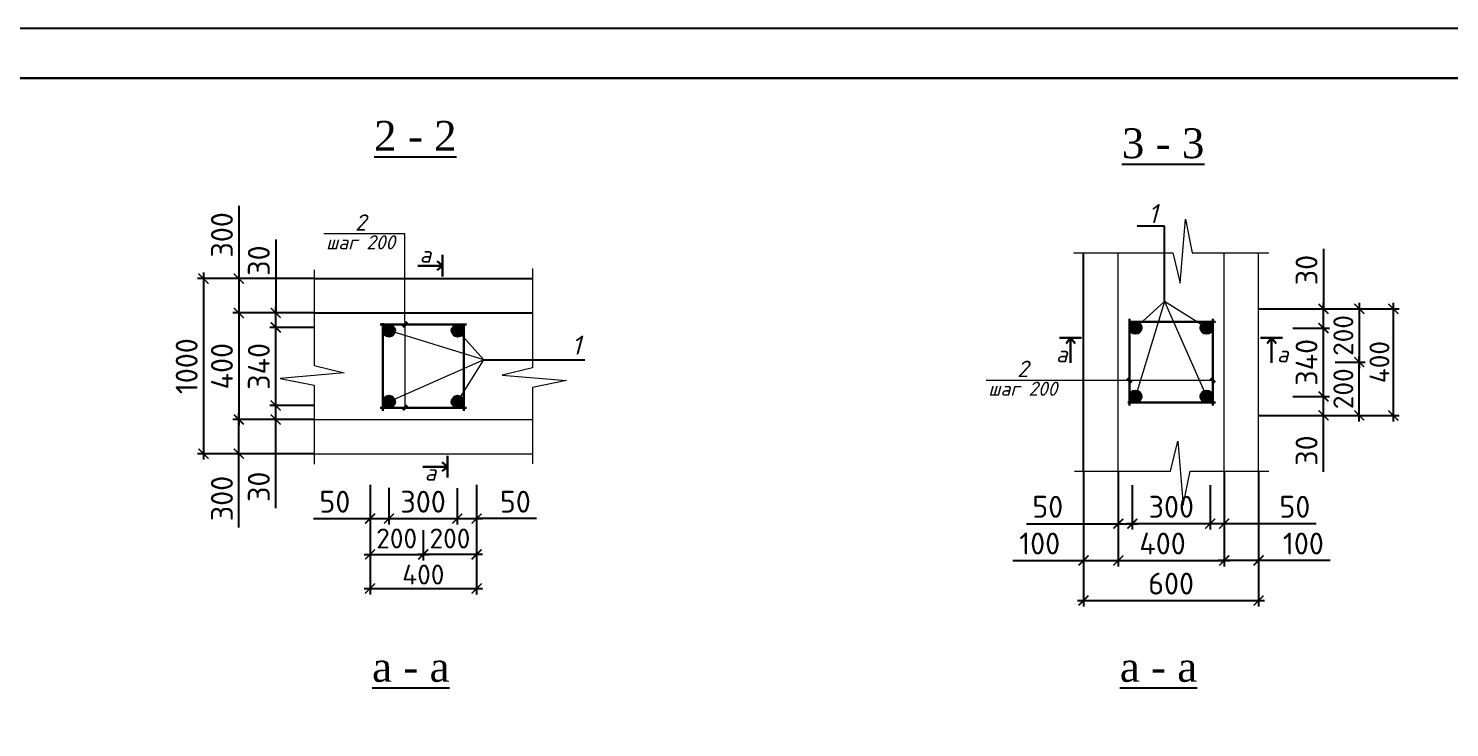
# Model space of a CAD drawing. Header units: millimetres. Extents: x 572274 to 2241483, y -888675 to -304135.
# Drawn here: x 1105828 to 1120126, y -622340 to -615307 of the extents above; entities that cross this region are included whole.
import ezdxf

# ---------------------------------------------------------------- set-up
doc = ezdxf.new("R2010")
doc.units = ezdxf.units.MM
doc.layers.add('Layer7', color=7, linetype='Continuous')
doc.layers.add('экспликация', color=162, linetype='Continuous')
doc.layers.add('Размер', color=150, linetype='Continuous', lineweight=5)
doc.layers.add('Тонкая', color=7, linetype='Continuous', lineweight=15)
doc.styles.get("Standard").update_dxf_attribs({"font": 'isocpeur.ttf'})
doc.styles.add('style1', font='isocpeui.ttf')
doc.styles.add('стиль1', font='isocpeui.ttf', dxfattribs={"height": 300})
doc.dimstyles.new('Copy(2) of ISO-25', dxfattribs={"dimtxt": 300, "dimasz": 180, "dimexe": 60, "dimexo": 0, "dimgap": 80, "dimtad": 1, "dimtxsty": 'Standard', "dimblk": 'ARCHTICK', "dimcen": 150, "dimdle": 60, "dimazin": 0, "dimtfac": 1, "dimtmove": 0, "dimatfit": 3, "dimfxl": 60, "dimarcsym": 0})

# ---------------------------------------------------------------- blocks, each defined once
blk = doc.blocks.new('_ArchTick')
at = {"color": 0, "linetype": 'ByBlock', "const_width": 0.15}
blk.add_lwpolyline([(-0.5, -0.5), (0.5, 0.5)], dxfattribs=at)
blk = doc.blocks.new('*D392')
at = {"layer": 'Defpoints', "color": 0, "lineweight": 25, "transparency": 16777216}
for p in [(1109265, -619900), (1109801, -620355), (1109801, -620598)]:
    blk.add_point(p, dxfattribs=at)
at = {"layer": 'Размер', "color": 0, "lineweight": -2, "transparency": 16777216}
for p, q in [((1109265, -619900), (1109265, -620658)), ((1109801, -620355), (1109801, -620658)), ((1109205, -620598), (1109861, -620598))]:
    blk.add_line(p, q, dxfattribs=at)
at = {"layer": 'Размер', "color": 0, "lineweight": -2, "transparency": 16777216, "xscale": 100, "yscale": 100, "zscale": 100, "rotation": 180}
blk.add_blockref('_ArchTick', (1109265, -620598), dxfattribs=at)
at = {"layer": 'Размер', "color": 0, "lineweight": -2, "transparency": 16777216, "xscale": 100, "yscale": 100, "zscale": 100}
blk.add_blockref('_ArchTick', (1109801, -620598), dxfattribs=at)
at = {"layer": 'Размер', "color": 0, "transparency": 16777216, "insert": (1109533, -620438), "char_height": 200, "attachment_point": 5}
blk.add_mtext('200', dxfattribs=at)
blk = doc.blocks.new('*D393')
at = {"layer": 'Defpoints', "color": 0, "lineweight": 25, "transparency": 16777216}
for p in [(1110337, -619900), (1109801, -620355), (1109801, -620598)]:
    blk.add_point(p, dxfattribs=at)
at = {"layer": 'Размер', "color": 0, "lineweight": -2, "transparency": 16777216}
for p, q in [((1110337, -619900), (1110337, -620658)), ((1109801, -620355), (1109801, -620658)), ((1110397, -620598), (1109741, -620598))]:
    blk.add_line(p, q, dxfattribs=at)
at = {"layer": 'Размер', "color": 0, "lineweight": -2, "transparency": 16777216, "xscale": 100, "yscale": 100, "zscale": 100, "rotation": 180}
blk.add_blockref('_ArchTick', (1109801, -620598), dxfattribs=at)
at = {"layer": 'Размер', "color": 0, "lineweight": -2, "transparency": 16777216, "xscale": 100, "yscale": 100, "zscale": 100}
blk.add_blockref('_ArchTick', (1110337, -620598), dxfattribs=at)
at = {"layer": 'Размер', "color": 0, "transparency": 16777216, "insert": (1110069, -620438), "char_height": 200, "attachment_point": 5}
blk.add_mtext('200', dxfattribs=at)
blk = doc.blocks.new('*D394')
at = {"layer": 'Defpoints', "color": 0, "lineweight": 25, "transparency": 16777216}
for p in [(1109265, -619900), (1110337, -619900), (1110337, -620941)]:
    blk.add_point(p, dxfattribs=at)
at = {"layer": 'Размер', "color": 0, "lineweight": -2, "transparency": 16777216}
for p, q in [((1109265, -619900), (1109265, -621001)), ((1110337, -619900), (1110337, -621001)), ((1109205, -620941), (1110397, -620941))]:
    blk.add_line(p, q, dxfattribs=at)
at = {"layer": 'Размер', "color": 0, "lineweight": -2, "transparency": 16777216, "xscale": 100, "yscale": 100, "zscale": 100, "rotation": 180}
blk.add_blockref('_ArchTick', (1109265, -620941), dxfattribs=at)
at = {"layer": 'Размер', "color": 0, "lineweight": -2, "transparency": 16777216, "xscale": 100, "yscale": 100, "zscale": 100}
blk.add_blockref('_ArchTick', (1110337, -620941), dxfattribs=at)
at = {"layer": 'Размер', "color": 0, "transparency": 16777216, "insert": (1109801, -620801), "char_height": 200, "attachment_point": 5}
blk.add_mtext('400', dxfattribs=at)
blk = doc.blocks.new('*D395')
at = {"layer": 'Defpoints', "color": 0, "lineweight": 25, "transparency": 16777216}
for p in [(1108159, -618169), (1107945, -619241), (1108159, -619241)]:
    blk.add_point(p, dxfattribs=at)
at = {"layer": 'Размер', "color": 0, "lineweight": -2, "transparency": 16777216}
for p, q in [((1108159, -618169), (1107885, -618169)), ((1107945, -618109), (1107945, -619301)), ((1108159, -619241), (1107885, -619241))]:
    blk.add_line(p, q, dxfattribs=at)
at = {"layer": 'Размер', "color": 0, "lineweight": -2, "transparency": 16777216, "xscale": 100, "yscale": 100, "zscale": 100}
for p, rotation in [((1107945, -618169), 90), ((1107945, -619241), 270)]:
    blk.add_blockref('_ArchTick', p, dxfattribs=dict(at, rotation=rotation))
at = {"layer": 'Размер', "color": 0, "transparency": 16777216, "insert": (1107775, -618705), "char_height": 220, "attachment_point": 5, "rotation": 90}
blk.add_mtext('400', dxfattribs=at)
blk = doc.blocks.new('*D396')
at = {"layer": 'Defpoints', "color": 0, "lineweight": 25, "transparency": 16777216}
for p in [(1108316, -619100), (1108703, -619100), (1108703, -619241)]:
    blk.add_point(p, dxfattribs=at)
at = {"layer": 'Размер', "color": 0, "lineweight": -2, "transparency": 16777216}
for p, q in [((1108316, -619301), (1108316, -619040)), ((1108703, -619100), (1108256, -619100)), ((1108703, -619241), (1108256, -619241)), ((1108316, -620132), (1108316, -619241))]:
    blk.add_line(p, q, dxfattribs=at)
at = {"layer": 'Размер', "color": 0, "lineweight": -2, "transparency": 16777216, "xscale": 100, "yscale": 100, "zscale": 100}
for p, rotation in [((1108316, -619100), 90), ((1108316, -619241), 270)]:
    blk.add_blockref('_ArchTick', p, dxfattribs=dict(at, rotation=rotation))
at = {"layer": 'Размер', "color": 0, "transparency": 16777216, "insert": (1108146, -619918), "char_height": 220, "attachment_point": 5, "rotation": 90}
blk.add_mtext('30', dxfattribs=at)
blk = doc.blocks.new('*D397')
at = {"layer": 'Defpoints', "color": 0, "lineweight": 25, "transparency": 16777216}
for p in [(1108316, -618315), (1108703, -618315), (1108703, -619100)]:
    blk.add_point(p, dxfattribs=at)
at = {"layer": 'Размер', "color": 0, "lineweight": -2, "transparency": 16777216}
for p, q in [((1108703, -618315), (1108256, -618315)), ((1108316, -619160), (1108316, -618255)), ((1108703, -619100), (1108256, -619100))]:
    blk.add_line(p, q, dxfattribs=at)
at = {"layer": 'Размер', "color": 0, "lineweight": -2, "transparency": 16777216, "xscale": 100, "yscale": 100, "zscale": 100}
for p, rotation in [((1108316, -618315), 90), ((1108316, -619100), 270)]:
    blk.add_blockref('_ArchTick', p, dxfattribs=dict(at, rotation=rotation))
at = {"layer": 'Размер', "color": 0, "transparency": 16777216, "insert": (1108146, -618707), "char_height": 220, "attachment_point": 5, "rotation": 90}
blk.add_mtext('340', dxfattribs=at)
blk = doc.blocks.new('*D398')
at = {"layer": 'Defpoints', "color": 0, "lineweight": 25, "transparency": 16777216}
for p in [(1108316, -618169), (1108703, -618169), (1108703, -618315)]:
    blk.add_point(p, dxfattribs=at)
at = {"layer": 'Размер', "color": 0, "lineweight": -2, "transparency": 16777216}
for p, q in [((1108316, -617429), (1108316, -618169)), ((1108703, -618169), (1108256, -618169)), ((1108316, -618375), (1108316, -618109)), ((1108703, -618315), (1108256, -618315))]:
    blk.add_line(p, q, dxfattribs=at)
at = {"layer": 'Размер', "color": 0, "lineweight": -2, "transparency": 16777216, "xscale": 100, "yscale": 100, "zscale": 100}
for p, rotation in [((1108316, -618169), 90), ((1108316, -618315), 270)]:
    blk.add_blockref('_ArchTick', p, dxfattribs=dict(at, rotation=rotation))
at = {"layer": 'Размер', "color": 0, "transparency": 16777216, "insert": (1108146, -617643), "char_height": 220, "attachment_point": 5, "rotation": 90}
blk.add_mtext('30', dxfattribs=at)
blk = doc.blocks.new('*D399')
at = {"layer": 'Defpoints', "color": 0, "lineweight": 25, "transparency": 16777216}
for p in [(1109265, -619931), (1109455, -619930), (1109455, -620238)]:
    blk.add_point(p, dxfattribs=at)
at = {"layer": 'Размер', "color": 0, "lineweight": -2, "transparency": 16777216}
for p, q in [((1109265, -619931), (1109265, -620298)), ((1109455, -619930), (1109455, -620298)), ((1108697, -620238), (1109265, -620238)), ((1109205, -620238), (1109515, -620238))]:
    blk.add_line(p, q, dxfattribs=at)
at = {"layer": 'Размер', "color": 0, "lineweight": -2, "transparency": 16777216, "xscale": 100, "yscale": 100, "zscale": 100, "rotation": 180}
blk.add_blockref('_ArchTick', (1109265, -620238), dxfattribs=at)
at = {"layer": 'Размер', "color": 0, "lineweight": -2, "transparency": 16777216, "xscale": 100, "yscale": 100, "zscale": 100}
blk.add_blockref('_ArchTick', (1109455, -620238), dxfattribs=at)
at = {"layer": 'Размер', "color": 0, "transparency": 16777216, "insert": (1108911, -620068), "char_height": 220, "attachment_point": 5}
blk.add_mtext('50', dxfattribs=at)
blk = doc.blocks.new('*D400')
at = {"layer": 'Defpoints', "color": 0, "lineweight": 25, "transparency": 16777216}
for p in [(1109455, -619930), (1110143, -619931), (1110143, -620238)]:
    blk.add_point(p, dxfattribs=at)
at = {"layer": 'Размер', "color": 0, "lineweight": -2, "transparency": 16777216}
for p, q in [((1109455, -619930), (1109455, -620298)), ((1110143, -619931), (1110143, -620298)), ((1109395, -620238), (1110203, -620238))]:
    blk.add_line(p, q, dxfattribs=at)
at = {"layer": 'Размер', "color": 0, "lineweight": -2, "transparency": 16777216, "xscale": 100, "yscale": 100, "zscale": 100, "rotation": 180}
blk.add_blockref('_ArchTick', (1109455, -620238), dxfattribs=at)
at = {"layer": 'Размер', "color": 0, "lineweight": -2, "transparency": 16777216, "xscale": 100, "yscale": 100, "zscale": 100}
blk.add_blockref('_ArchTick', (1110143, -620238), dxfattribs=at)
at = {"layer": 'Размер', "color": 0, "transparency": 16777216, "insert": (1109799, -620068), "char_height": 220, "attachment_point": 5}
blk.add_mtext('300', dxfattribs=at)
blk = doc.blocks.new('*D401')
at = {"layer": 'Defpoints', "color": 0, "lineweight": 25, "transparency": 16777216}
for p in [(1110143, -619931), (1110337, -619931), (1110337, -620238)]:
    blk.add_point(p, dxfattribs=at)
at = {"layer": 'Размер', "color": 0, "lineweight": -2, "transparency": 16777216}
for p, q in [((1110143, -619931), (1110143, -620298)), ((1110337, -619931), (1110337, -620298)), ((1110083, -620238), (1110397, -620238)), ((1110941, -620238), (1110337, -620238))]:
    blk.add_line(p, q, dxfattribs=at)
at = {"layer": 'Размер', "color": 0, "lineweight": -2, "transparency": 16777216, "xscale": 100, "yscale": 100, "zscale": 100, "rotation": 180}
blk.add_blockref('_ArchTick', (1110143, -620238), dxfattribs=at)
at = {"layer": 'Размер', "color": 0, "lineweight": -2, "transparency": 16777216, "xscale": 100, "yscale": 100, "zscale": 100}
blk.add_blockref('_ArchTick', (1110337, -620238), dxfattribs=at)
at = {"layer": 'Размер', "color": 0, "transparency": 16777216, "insert": (1110727, -620068), "char_height": 220, "attachment_point": 5}
blk.add_mtext('50', dxfattribs=at)
blk = doc.blocks.new('*D402')
at = {"layer": 'Defpoints', "color": 0, "lineweight": 25, "transparency": 16777216}
for p in [(1108703, -617824), (1107590, -619585), (1108703, -619585)]:
    blk.add_point(p, dxfattribs=at)
at = {"layer": 'Размер', "color": 0, "lineweight": -2, "transparency": 16777216}
for p, q in [((1107590, -617764), (1107590, -619645)), ((1108703, -617824), (1107530, -617824)), ((1108703, -619585), (1107530, -619585))]:
    blk.add_line(p, q, dxfattribs=at)
at = {"layer": 'Размер', "color": 0, "lineweight": -2, "transparency": 16777216, "xscale": 100, "yscale": 100, "zscale": 100}
for p, rotation in [((1107590, -617824), 90), ((1107590, -619585), 270)]:
    blk.add_blockref('_ArchTick', p, dxfattribs=dict(at, rotation=rotation))
at = {"layer": 'Размер', "color": 0, "transparency": 16777216, "insert": (1107420, -618705), "char_height": 220, "attachment_point": 5, "rotation": 90}
blk.add_mtext('1000', dxfattribs=at)
blk = doc.blocks.new('*D403')
at = {"layer": 'Defpoints', "color": 0, "lineweight": 25, "transparency": 16777216}
for p in [(1107945, -619241), (1108316, -619241), (1108703, -619585)]:
    blk.add_point(p, dxfattribs=at)
at = {"layer": 'Размер', "color": 0, "lineweight": -2, "transparency": 16777216}
for p, q in [((1107945, -619645), (1107945, -619181)), ((1108316, -619241), (1107885, -619241)), ((1108703, -619585), (1107885, -619585)), ((1107945, -620327), (1107945, -619585))]:
    blk.add_line(p, q, dxfattribs=at)
at = {"layer": 'Размер', "color": 0, "lineweight": -2, "transparency": 16777216, "xscale": 100, "yscale": 100, "zscale": 100}
for p, rotation in [((1107945, -619241), 90), ((1107945, -619585), 270)]:
    blk.add_blockref('_ArchTick', p, dxfattribs=dict(at, rotation=rotation))
at = {"layer": 'Размер', "color": 0, "transparency": 16777216, "insert": (1107775, -620036), "char_height": 220, "attachment_point": 5, "rotation": 90}
blk.add_mtext('300', dxfattribs=at)
blk = doc.blocks.new('*D422')
at = {"layer": 'Defpoints', "color": 0, "lineweight": 25, "transparency": 16777216}
for p in [(1108316, -617824), (1107945, -618169), (1108703, -618169)]:
    blk.add_point(p, dxfattribs=at)
at = {"layer": 'Размер', "color": 0, "lineweight": -2, "transparency": 16777216}
for p, q in [((1107945, -617093), (1107945, -617824)), ((1107945, -617764), (1107945, -618229)), ((1108316, -617824), (1107885, -617824)), ((1108703, -618169), (1107885, -618169))]:
    blk.add_line(p, q, dxfattribs=at)
at = {"layer": 'Размер', "color": 0, "lineweight": -2, "transparency": 16777216, "xscale": 100, "yscale": 100, "zscale": 100}
for p, rotation in [((1107945, -617824), 90), ((1107945, -618169), 270)]:
    blk.add_blockref('_ArchTick', p, dxfattribs=dict(at, rotation=rotation))
at = {"layer": 'Размер', "color": 0, "transparency": 16777216, "insert": (1107775, -617384), "char_height": 220, "attachment_point": 5, "rotation": 90}
blk.add_mtext('300', dxfattribs=at)
blk = doc.blocks.new('*D423')
at = {"layer": 'Defpoints', "color": 0, "lineweight": 25, "transparency": 16777216}
for p in [(1118974, -618664), (1119217, -618664), (1118204, -619200)]:
    blk.add_point(p, dxfattribs=at)
at = {"layer": 'Размер', "color": 0, "lineweight": -2, "transparency": 16777216}
for p, q in [((1119217, -619260), (1119217, -618604)), ((1118974, -618664), (1119277, -618664)), ((1118204, -619200), (1119277, -619200))]:
    blk.add_line(p, q, dxfattribs=at)
at = {"layer": 'Размер', "color": 0, "lineweight": -2, "transparency": 16777216, "xscale": 100, "yscale": 100, "zscale": 100}
for p, rotation in [((1119217, -618664), 90), ((1119217, -619200), 270)]:
    blk.add_blockref('_ArchTick', p, dxfattribs=dict(at, rotation=rotation))
at = {"layer": 'Размер', "color": 0, "transparency": 16777216, "insert": (1119057, -618932), "char_height": 200, "attachment_point": 5, "rotation": 90}
blk.add_mtext('200', dxfattribs=at)
blk = doc.blocks.new('*D424')
at = {"layer": 'Defpoints', "color": 0, "lineweight": 25, "transparency": 16777216}
for p in [(1118204, -618128), (1118974, -618664), (1119217, -618664)]:
    blk.add_point(p, dxfattribs=at)
at = {"layer": 'Размер', "color": 0, "lineweight": -2, "transparency": 16777216}
for p, q in [((1119217, -618068), (1119217, -618724)), ((1118204, -618128), (1119277, -618128)), ((1118974, -618664), (1119277, -618664))]:
    blk.add_line(p, q, dxfattribs=at)
at = {"layer": 'Размер', "color": 0, "lineweight": -2, "transparency": 16777216, "xscale": 100, "yscale": 100, "zscale": 100}
for p, rotation in [((1119217, -618128), 90), ((1119217, -618664), 270)]:
    blk.add_blockref('_ArchTick', p, dxfattribs=dict(at, rotation=rotation))
at = {"layer": 'Размер', "color": 0, "transparency": 16777216, "insert": (1119057, -618396), "char_height": 200, "attachment_point": 5, "rotation": 90}
blk.add_mtext('200', dxfattribs=at)
blk = doc.blocks.new('*D425')
at = {"layer": 'Defpoints', "color": 0, "lineweight": 25, "transparency": 16777216}
for p in [(1118204, -618128), (1119560, -618128), (1118204, -619200)]:
    blk.add_point(p, dxfattribs=at)
at = {"layer": 'Размер', "color": 0, "lineweight": -2, "transparency": 16777216}
for p, q in [((1119560, -619260), (1119560, -618068)), ((1118204, -618128), (1119620, -618128)), ((1118204, -619200), (1119620, -619200))]:
    blk.add_line(p, q, dxfattribs=at)
at = {"layer": 'Размер', "color": 0, "lineweight": -2, "transparency": 16777216, "xscale": 100, "yscale": 100, "zscale": 100}
for p, rotation in [((1119560, -618128), 90), ((1119560, -619200), 270)]:
    blk.add_blockref('_ArchTick', p, dxfattribs=dict(at, rotation=rotation))
at = {"layer": 'Размер', "color": 0, "transparency": 16777216, "insert": (1119420, -618664), "char_height": 200, "attachment_point": 5, "rotation": 90}
blk.add_mtext('400', dxfattribs=at)
blk = doc.blocks.new('*D426')
at = {"layer": 'Defpoints', "color": 0, "lineweight": 25, "transparency": 16777216}
for p in [(1116793, -620289), (1117859, -620289), (1117859, -620659)]:
    blk.add_point(p, dxfattribs=at)
at = {"layer": 'Размер', "color": 0, "lineweight": -2, "transparency": 16777216}
for p, q in [((1116793, -620289), (1116793, -620719)), ((1117859, -620289), (1117859, -620719)), ((1116733, -620659), (1117919, -620659))]:
    blk.add_line(p, q, dxfattribs=at)
at = {"layer": 'Размер', "color": 0, "lineweight": -2, "transparency": 16777216, "xscale": 100, "yscale": 100, "zscale": 100, "rotation": 180}
blk.add_blockref('_ArchTick', (1116793, -620659), dxfattribs=at)
at = {"layer": 'Размер', "color": 0, "lineweight": -2, "transparency": 16777216, "xscale": 100, "yscale": 100, "zscale": 100}
blk.add_blockref('_ArchTick', (1117859, -620659), dxfattribs=at)
at = {"layer": 'Размер', "color": 0, "transparency": 16777216, "insert": (1117238, -620489), "char_height": 220, "attachment_point": 5}
blk.add_mtext('400', dxfattribs=at)
blk = doc.blocks.new('*D427')
at = {"layer": 'Defpoints', "color": 0, "lineweight": 25, "transparency": 16777216}
for p in [(1117859, -619762), (1117718, -619901), (1117718, -620289)]:
    blk.add_point(p, dxfattribs=at)
at = {"layer": 'Размер', "color": 0, "lineweight": -2, "transparency": 16777216}
for p, q in [((1117859, -619762), (1117859, -620349)), ((1117718, -619901), (1117718, -620349)), ((1117919, -620289), (1117658, -620289)), ((1118783, -620289), (1117859, -620289))]:
    blk.add_line(p, q, dxfattribs=at)
at = {"layer": 'Размер', "color": 0, "lineweight": -2, "transparency": 16777216, "xscale": 100, "yscale": 100, "zscale": 100, "rotation": 180}
blk.add_blockref('_ArchTick', (1117718, -620289), dxfattribs=at)
at = {"layer": 'Размер', "color": 0, "lineweight": -2, "transparency": 16777216, "xscale": 100, "yscale": 100, "zscale": 100}
blk.add_blockref('_ArchTick', (1117859, -620289), dxfattribs=at)
at = {"layer": 'Размер', "color": 0, "transparency": 16777216, "insert": (1118569, -620119), "char_height": 220, "attachment_point": 5}
blk.add_mtext('50', dxfattribs=at)
blk = doc.blocks.new('*D428')
at = {"layer": 'Defpoints', "color": 0, "lineweight": 25, "transparency": 16777216}
for p in [(1116934, -619901), (1117718, -619901), (1116934, -620289)]:
    blk.add_point(p, dxfattribs=at)
at = {"layer": 'Размер', "color": 0, "lineweight": -2, "transparency": 16777216}
for p, q in [((1116934, -619901), (1116934, -620349)), ((1117718, -619901), (1117718, -620349)), ((1117778, -620289), (1116874, -620289))]:
    blk.add_line(p, q, dxfattribs=at)
at = {"layer": 'Размер', "color": 0, "lineweight": -2, "transparency": 16777216, "xscale": 100, "yscale": 100, "zscale": 100, "rotation": 180}
blk.add_blockref('_ArchTick', (1116934, -620289), dxfattribs=at)
at = {"layer": 'Размер', "color": 0, "lineweight": -2, "transparency": 16777216, "xscale": 100, "yscale": 100, "zscale": 100}
blk.add_blockref('_ArchTick', (1117718, -620289), dxfattribs=at)
at = {"layer": 'Размер', "color": 0, "transparency": 16777216, "insert": (1117326, -620119), "char_height": 220, "attachment_point": 5}
blk.add_mtext('300', dxfattribs=at)
blk = doc.blocks.new('*D429')
at = {"layer": 'Defpoints', "color": 0, "lineweight": 25, "transparency": 16777216}
for p in [(1118549, -619010), (1118857, -619010), (1118204, -619200)]:
    blk.add_point(p, dxfattribs=at)
at = {"layer": 'Размер', "color": 0, "lineweight": -2, "transparency": 16777216}
for p, q in [((1118549, -619010), (1118917, -619010)), ((1118857, -619260), (1118857, -618950)), ((1118204, -619200), (1118917, -619200)), ((1118857, -619768), (1118857, -619200))]:
    blk.add_line(p, q, dxfattribs=at)
at = {"layer": 'Размер', "color": 0, "lineweight": -2, "transparency": 16777216, "xscale": 100, "yscale": 100, "zscale": 100}
for p, rotation in [((1118857, -619010), 90), ((1118857, -619200), 270)]:
    blk.add_blockref('_ArchTick', p, dxfattribs=dict(at, rotation=rotation))
at = {"layer": 'Размер', "color": 0, "transparency": 16777216, "insert": (1118687, -619554), "char_height": 220, "attachment_point": 5, "rotation": 90}
blk.add_mtext('30', dxfattribs=at)
blk = doc.blocks.new('*D430')
at = {"layer": 'Defpoints', "color": 0, "lineweight": 25, "transparency": 16777216}
for p in [(1118549, -618322), (1118857, -618322), (1118549, -619010)]:
    blk.add_point(p, dxfattribs=at)
at = {"layer": 'Размер', "color": 0, "lineweight": -2, "transparency": 16777216}
for p, q in [((1118549, -618322), (1118917, -618322)), ((1118857, -619070), (1118857, -618262)), ((1118549, -619010), (1118917, -619010))]:
    blk.add_line(p, q, dxfattribs=at)
at = {"layer": 'Размер', "color": 0, "lineweight": -2, "transparency": 16777216, "xscale": 100, "yscale": 100, "zscale": 100}
for p, rotation in [((1118857, -618322), 90), ((1118857, -619010), 270)]:
    blk.add_blockref('_ArchTick', p, dxfattribs=dict(at, rotation=rotation))
at = {"layer": 'Размер', "color": 0, "transparency": 16777216, "insert": (1118687, -618666), "char_height": 220, "attachment_point": 5, "rotation": 90}
blk.add_mtext('340', dxfattribs=at)
blk = doc.blocks.new('*D431')
at = {"layer": 'Defpoints', "color": 0, "lineweight": 25, "transparency": 16777216}
for p in [(1118204, -618128), (1118857, -618128), (1118549, -618322)]:
    blk.add_point(p, dxfattribs=at)
at = {"layer": 'Размер', "color": 0, "lineweight": -2, "transparency": 16777216}
for p, q in [((1118857, -617524), (1118857, -618128)), ((1118857, -618382), (1118857, -618068)), ((1118204, -618128), (1118917, -618128)), ((1118549, -618322), (1118917, -618322))]:
    blk.add_line(p, q, dxfattribs=at)
at = {"layer": 'Размер', "color": 0, "lineweight": -2, "transparency": 16777216, "xscale": 100, "yscale": 100, "zscale": 100}
for p, rotation in [((1118857, -618128), 90), ((1118857, -618322), 270)]:
    blk.add_blockref('_ArchTick', p, dxfattribs=dict(at, rotation=rotation))
at = {"layer": 'Размер', "color": 0, "transparency": 16777216, "insert": (1118687, -617738), "char_height": 220, "attachment_point": 5, "rotation": 90}
blk.add_mtext('30', dxfattribs=at)
blk = doc.blocks.new('*D432')
at = {"layer": 'Defpoints', "color": 0, "lineweight": 25, "transparency": 16777216}
for p in [(1116443, -619762), (1118204, -619762), (1118204, -621062)]:
    blk.add_point(p, dxfattribs=at)
at = {"layer": 'Размер', "color": 0, "lineweight": -2, "transparency": 16777216}
for p, q in [((1116443, -619762), (1116443, -621122)), ((1118204, -619762), (1118204, -621122)), ((1116383, -621062), (1118264, -621062))]:
    blk.add_line(p, q, dxfattribs=at)
at = {"layer": 'Размер', "color": 0, "lineweight": -2, "transparency": 16777216, "xscale": 100, "yscale": 100, "zscale": 100, "rotation": 180}
blk.add_blockref('_ArchTick', (1116443, -621062), dxfattribs=at)
at = {"layer": 'Размер', "color": 0, "lineweight": -2, "transparency": 16777216, "xscale": 100, "yscale": 100, "zscale": 100}
blk.add_blockref('_ArchTick', (1118204, -621062), dxfattribs=at)
at = {"layer": 'Размер', "color": 0, "transparency": 16777216, "insert": (1117324, -620892), "char_height": 220, "attachment_point": 5}
blk.add_mtext('600', dxfattribs=at)
blk = doc.blocks.new('*D433')
at = {"layer": 'Defpoints', "color": 0, "lineweight": 25, "transparency": 16777216}
for p in [(1118204, -619762), (1117859, -620289), (1117859, -620659)]:
    blk.add_point(p, dxfattribs=at)
at = {"layer": 'Размер', "color": 0, "lineweight": -2, "transparency": 16777216}
for p, q in [((1118204, -619762), (1118204, -620719)), ((1117859, -620289), (1117859, -620719)), ((1118264, -620659), (1117799, -620659)), ((1118924, -620659), (1118204, -620659))]:
    blk.add_line(p, q, dxfattribs=at)
at = {"layer": 'Размер', "color": 0, "lineweight": -2, "transparency": 16777216, "xscale": 100, "yscale": 100, "zscale": 100, "rotation": 180}
blk.add_blockref('_ArchTick', (1117859, -620659), dxfattribs=at)
at = {"layer": 'Размер', "color": 0, "lineweight": -2, "transparency": 16777216, "xscale": 100, "yscale": 100, "zscale": 100}
blk.add_blockref('_ArchTick', (1118204, -620659), dxfattribs=at)
at = {"layer": 'Размер', "color": 0, "transparency": 16777216, "insert": (1118655, -620489), "char_height": 220, "attachment_point": 5}
blk.add_mtext('100', dxfattribs=at)
blk = doc.blocks.new('*D434')
at = {"layer": 'Defpoints', "color": 0, "lineweight": 25, "transparency": 16777216}
for p in [(1116793, -619762), (1116443, -620289), (1116793, -620659)]:
    blk.add_point(p, dxfattribs=at)
at = {"layer": 'Размер', "color": 0, "lineweight": -2, "transparency": 16777216}
for p, q in [((1116793, -619762), (1116793, -620719)), ((1116443, -620289), (1116443, -620719)), ((1115733, -620659), (1116443, -620659)), ((1116383, -620659), (1116853, -620659))]:
    blk.add_line(p, q, dxfattribs=at)
at = {"layer": 'Размер', "color": 0, "lineweight": -2, "transparency": 16777216, "xscale": 100, "yscale": 100, "zscale": 100, "rotation": 180}
blk.add_blockref('_ArchTick', (1116443, -620659), dxfattribs=at)
at = {"layer": 'Размер', "color": 0, "lineweight": -2, "transparency": 16777216, "xscale": 100, "yscale": 100, "zscale": 100}
blk.add_blockref('_ArchTick', (1116793, -620659), dxfattribs=at)
at = {"layer": 'Размер', "color": 0, "transparency": 16777216, "insert": (1116002, -620489), "char_height": 220, "attachment_point": 5}
blk.add_mtext('100', dxfattribs=at)
blk = doc.blocks.new('*D435')
at = {"layer": 'Defpoints', "color": 0, "lineweight": 25, "transparency": 16777216}
for p in [(1116793, -619762), (1116934, -619901), (1116934, -620289)]:
    blk.add_point(p, dxfattribs=at)
at = {"layer": 'Размер', "color": 0, "lineweight": -2, "transparency": 16777216}
for p, q in [((1116793, -619762), (1116793, -620349)), ((1116934, -619901), (1116934, -620349)), ((1115869, -620289), (1116793, -620289)), ((1116733, -620289), (1116994, -620289))]:
    blk.add_line(p, q, dxfattribs=at)
at = {"layer": 'Размер', "color": 0, "lineweight": -2, "transparency": 16777216, "xscale": 100, "yscale": 100, "zscale": 100, "rotation": 180}
blk.add_blockref('_ArchTick', (1116793, -620289), dxfattribs=at)
at = {"layer": 'Размер', "color": 0, "lineweight": -2, "transparency": 16777216, "xscale": 100, "yscale": 100, "zscale": 100}
blk.add_blockref('_ArchTick', (1116934, -620289), dxfattribs=at)
at = {"layer": 'Размер', "color": 0, "transparency": 16777216, "insert": (1116083, -620119), "char_height": 220, "attachment_point": 5}
blk.add_mtext('50', dxfattribs=at)

msp = doc.modelspace()

# ---------------------------------------------------------------- hatches: boundary and pattern name
h = msp.add_hatch(color=256)
h.set_gradient(color2=(31, 31, 31), one_color=1, tint=0.12)
edge = h.paths.add_edge_path()
edge.add_arc((1109455.482, -618347.322), 61.201, 0, 360)
h = msp.add_hatch(color=256)
h.set_gradient(color2=(31, 31, 31), one_color=1, tint=0.12)
edge = h.paths.add_edge_path()
edge.add_arc((1110146.357, -618347.322), 61.201, 0, 360)
h = msp.add_hatch(color=256)
h.set_gradient(color2=(31, 31, 31), one_color=1, tint=0.12)
edge = h.paths.add_edge_path()
edge.add_arc((1116966.166, -618318.7), 61.201, 0, 360)
h = msp.add_hatch(color=256)
h.set_gradient(color2=(31, 31, 31), one_color=1, tint=0.12)
edge = h.paths.add_edge_path()
edge.add_arc((1117681.285, -618318.7), 61.201, 0, 360)
h = msp.add_hatch(color=256)
h.set_gradient(color2=(31, 31, 31), one_color=1, tint=0.12)
edge = h.paths.add_edge_path()
edge.add_arc((1109455.482, -619062.441), 61.201, 0, 360)
h = msp.add_hatch(color=256)
h.set_gradient(color2=(31, 31, 31), one_color=1, tint=0.12)
edge = h.paths.add_edge_path()
edge.add_arc((1110146.357, -619062.441), 61.201, 0, 360)
h = msp.add_hatch(color=256)
h.set_gradient(color2=(31, 31, 31), one_color=1, tint=0.12)
edge = h.paths.add_edge_path()
edge.add_arc((1116966.166, -619009.576), 61.201, 0, 360)
h = msp.add_hatch(color=256)
h.set_gradient(color2=(31, 31, 31), one_color=1, tint=0.12)
edge = h.paths.add_edge_path()
edge.add_arc((1117681.285, -619009.576), 61.201, 0, 360)

# ---------------------------------------------------------------- linework, layer by layer
at = {"color": 5}
for p, q in [((1117258.964, -617296.353), (1116981.25, -617296.353)), ((1117258.751, -618055.016), (1117258.964, -617296.353)), ((1110410.042, -618639.907), (1111425.263, -618640.193))]:
    msp.add_line(p, q, dxfattribs=at)
at = {"color": 5, "lineweight": 5}
for p, q in [((1109616.19, -617373.51), (1108801.457, -617373.51)), ((1109616.73, -619123.07), (1109616.19, -617373.51)), ((1117258.751, -618055.016), (1116966.166, -618318.7)), ((1117258.751, -618055.016), (1116966.166, -619009.576)), ((1117258.751, -618055.016), (1117681.285, -619009.576)), ((1117681.285, -618318.7), (1117258.751, -618055.016)), ((1110410.042, -618639.907), (1109455.482, -618347.322)), ((1110410.042, -618639.907), (1110146.357, -618347.322)), ((1110410.042, -618639.907), (1109455.482, -619062.441)), ((1110146.357, -619062.441), (1110410.042, -618639.907)), ((1117741.914, -618848.328), (1115464.79, -618848.751))]:
    msp.add_line(p, q, dxfattribs=at)
at = {"lineweight": 30}
for p, q in [((1109994.61, -617693.998), (1109939.441, -617648.859)), ((1109994.61, -617804.374), (1109994.61, -617583.623)), ((1109744.76, -617693.998), (1109994.61, -617693.998)), ((1109994.61, -617693.998), (1109939.441, -617739.138)), ((1109365.328, -618286.121), (1110236.511, -618286.121)), ((1109394.281, -618270.822), (1109394.281, -619152.595)), ((1110207.558, -618283.12), (1110207.558, -619152.595)), ((1116901.964, -618257.5), (1117771.438, -618257.5)), ((1116904.965, -619099.73), (1116904.965, -618228.547)), ((1117742.485, -619099.73), (1117742.485, -618228.547)), ((1116423.218, -618419.969), (1116202.467, -618419.969)), ((1116312.842, -618419.969), (1116267.702, -618475.139)), ((1116312.842, -618669.819), (1116312.842, -618419.969)), ((1116312.842, -618419.969), (1116357.982, -618475.139)), ((1118444.984, -618419.969), (1118224.233, -618419.969)), ((1118334.608, -618419.969), (1118289.468, -618475.139)), ((1118334.608, -618669.819), (1118334.608, -618419.969)), ((1118334.608, -618419.969), (1118379.748, -618475.139)), ((1116889.666, -619070.776), (1117771.438, -619070.776)), ((1109365.328, -619123.642), (1110236.511, -619123.642)), ((1110045.088, -619826.14), (1110045.088, -619605.389)), ((1109795.238, -619715.765), (1110045.088, -619715.765)), ((1110045.088, -619715.765), (1109989.919, -619670.625)), ((1110045.088, -619715.765), (1109989.919, -619760.904))]:
    msp.add_line(p, q, dxfattribs=at)
at = {"color": 0, "lineweight": 5}
for p, q in [((1116792.742, -619761.913), (1116792.742, -617566.363)), ((1117859.387, -619761.913), (1117859.387, -617566.363)), ((1118204.233, -619761.913), (1118204.233, -617566.363)), ((1108703.144, -619240.543), (1110898.695, -619240.543)), ((1108703.144, -619585.389), (1110898.695, -619585.389))]:
    msp.add_line(p, q, dxfattribs=at)
at = {"lineweight": 40}
for p, q in [((1109595.073, -618308.473), (1109637.307, -618263.77)), ((1116927.317, -618869.984), (1116882.613, -618827.75)), ((1117764.266, -618869.445), (1117719.562, -618827.211)), ((1109595.613, -619145.422), (1109637.847, -619100.718))]:
    msp.add_line(p, q, dxfattribs=at)
at = {"lineweight": 25, "ltscale": 100}
msp.add_lwpolyline([(1094937.102, -645007.415), (1136937.102, -645007.415), (1136937.102, -615307.415), (1094937.102, -615307.415)], close=True, dxfattribs=at)
at = {"color": 1, "lineweight": 30}
msp.add_lwpolyline([(1096937.102, -644507.415), (1136437.102, -644507.415), (1136437.102, -615807.415), (1096937.102, -615807.415)], close=True, dxfattribs=at)
for points in [[(1116443.218, -619761.913), (1116443.218, -618662.044), (1116443.218, -617566.363)], [(1108703.144, -617824.374), (1109803.014, -617824.374), (1110898.695, -617824.374)], [(1108703.144, -618169.22), (1110336.581, -618169.22), (1110898.695, -618169.22)]]:
    msp.add_lwpolyline(points)
for centre in [(1109455.482, -618347.322), (1110146.357, -618347.322), (1116966.166, -618318.7), (1117681.285, -618318.7), (1109455.482, -619062.441), (1110146.357, -619062.441), (1116966.166, -619009.576), (1117681.285, -619009.576)]:
    msp.add_circle(centre, 61.201)
at = {"layer": 'Тонкая'}
for p, q in [((1117413.808, -617869.577), (1117468.152, -617225.107)), ((1117468.152, -617225.107), (1117536.575, -617566.363)), ((1116341.225, -617566.363), (1117340.373, -617566.363)), ((1117340.373, -617566.363), (1117413.808, -617869.577)), ((1117536.575, -617566.363), (1118306.983, -617566.363)), ((1108703.144, -617734.516), (1108703.144, -618699.559)), ((1110898.695, -617722.381), (1110898.695, -618721.53)), ((1109006.358, -618772.994), (1108361.888, -618827.338)), ((1108703.144, -618699.559), (1109006.358, -618772.994)), ((1110898.695, -618721.53), (1110595.481, -618794.965)), ((1110595.481, -618794.965), (1111239.951, -618849.309)), ((1108361.888, -618827.338), (1108703.144, -618895.761)), ((1108703.144, -618895.761), (1108703.144, -619689.828)), ((1111239.951, -618849.309), (1110898.695, -618917.731)), ((1110898.695, -618917.731), (1110898.695, -619688.139)), ((1117318.403, -619761.913), (1117391.838, -619458.699)), ((1117391.838, -619458.699), (1117446.182, -620103.17)), ((1116353.36, -619761.913), (1117318.403, -619761.913)), ((1117446.182, -620103.17), (1117514.604, -619761.913)), ((1117514.604, -619761.913), (1118308.672, -619761.913))]:
    msp.add_line(p, q, dxfattribs=at)

# ---------------------------------------------------------------- texts
at = {"color": 7, "ltscale": 50, "char_height": 164.809, "width": 200.74764, "attachment_point": 1, "style": 'style1'}
for insert in [(1109763.075, -617497.9), (1116165.215, -618500.605), (1118387.971, -618500.605), (1109813.553, -619692.293)]:
    msp.add_mtext('а', dxfattribs=dict(at, insert=insert))
at = {"layer": 'Layer7', "lineweight": 25, "char_height": 300, "width": 2595.58354, "attachment_point": 2, "style": 'стиль1'}
for s, insert in [('{\\fTimes New Roman|b0|i0|c204|p18;\\L2 - 2}', (1109720.639, -616237.944)), ('{\\fTimes New Roman|b0|i0|c204|p18;\\L3 - 3}', (1117243.444, -616312.258)), ('{\\fTimes New Roman|b0|i0|c204|p18;\\Lа - а}', (1109674.987, -621579.394)), ('{\\fTimes New Roman|b0|i0|c204|p18;\\Lа - а}', (1117197.792, -621579.394))]:
    msp.add_mtext(s, dxfattribs=dict(at, insert=insert))
at = {"layer": 'экспликация', "color": 7, "ltscale": 50, "style": 'style1'}
for s, insert, char_height, width, attachment_point, line_spacing_factor in [('{\\fISOCPEUR|b0|i1|c204|p34;1}', (1117092.054, -617073.961), 191.92888, 1929.522, 1, 0.6), ('2\\P{\\H0.8571x;шаг 200}', (1109170.061, -617176.736), 164.80859, 875.2792, 2, 0.771429), ('{\\fISOCPEUR|b0|i1|c204|p34;1}', (1111292.303, -618396.707), 191.92888, 1929.522, 1, 0.6), ('2\\P{\\H0.8571x;шаг 200}', (1115831.829, -618649.473), 164.80859, 875.2792, 2, 0.771429)]:
    msp.add_mtext(s, dxfattribs=dict(at, insert=insert, char_height=char_height, width=width, attachment_point=attachment_point, line_spacing_factor=line_spacing_factor))

# ---------------------------------------------------------------- dimensions: what is measured, and where the dimension line sits
at = {"layer": 'Размер'}
for base, p1, p2, angle, text, override, picture, middle in [((1107945.401, -618169.22), (1108315.919, -617824.374), (1108703.144, -618169.22), 270, '300', {"dimtxt": 220, "dimasz": 100, "dimgap": 60, "dimtmove": 1}, '*D422', (1107945.401, -617383.618)), ((1108315.919, -618169.22), (1108703.144, -618314.842), (1108703.144, -618169.22), 90, '30', {"dimtxt": 220, "dimasz": 100, "dimgap": 60, "dimtmove": 1}, '*D398', (1108315.919, -617642.963)), ((1118856.78, -618128.477), (1118549.434, -618322.01), (1118204.233, -618128.477), 90, '30', {"dimtxt": 220, "dimasz": 100, "dimgap": 60, "dimtmove": 1}, '*D431', (1118810.82, -617737.661)), ((1107589.52, -619585.389), (1108703.144, -617824.374), (1108703.144, -619585.389), 90, '1000', {"dimtxt": 220, "dimasz": 100, "dimgap": 60, "dimtmove": 1}, '*D402', (1107589.52, -618704.882)), ((1119217.256, -618664.138), (1118204.233, -618128.477), (1118974.042, -618664.138), 270, '200', {"dimtxt": 200, "dimasz": 100, "dimgap": 60, "dimtmove": 1}, '*D424', (1119217.256, -618396.307)), ((1107945.401, -619240.543), (1108159.147, -618169.22), (1108159.147, -619240.543), 90, '400', {"dimtxt": 220, "dimasz": 100, "dimgap": 60, "dimtmove": 1}, '*D395', (1107945.401, -618704.882)), ((1119217.256, -618664.138), (1118204.233, -619199.8), (1118974.042, -618664.138), 90, '200', {"dimtxt": 200, "dimasz": 100, "dimgap": 60, "dimtmove": 1}, '*D423', (1119217.256, -618931.969)), ((1108315.606, -619099.599), (1108703.144, -619240.543), (1108703.144, -619099.599), 90, '30', {"dimtxt": 220, "dimasz": 100, "dimgap": 60, "dimtmove": 1}, '*D396', (1108315.606, -619918.428)), ((1118856.78, -619009.744), (1118204.233, -619199.8), (1118549.244, -619009.744), 90, '30', {"dimtxt": 220, "dimasz": 100, "dimgap": 60, "dimtmove": 1}, '*D429', (1118856.78, -619553.979)), ((1107945.401, -619240.543), (1108703.144, -619585.389), (1108315.606, -619240.543), 90, '300', {"dimtxt": 220, "dimasz": 100, "dimgap": 60, "dimtmove": 1}, '*D403', (1107945.401, -620036.008)), ((1118204.233, -621061.92), (1116443.218, -619761.913), (1118204.233, -619761.913), 180, '600', {"dimtxt": 220, "dimasz": 100, "dimgap": 60, "dimtmove": 1}, '*D432', (1117323.725, -621061.92)), ((1117718.443, -620288.897), (1117859.387, -619761.913), (1117718.443, -619901.359), 180, '50', {"dimtxt": 220, "dimasz": 100, "dimgap": 60, "dimtmove": 1}, '*D427', (1118569.006, -620288.897)), ((1117859.387, -620659.103), (1118204.233, -619761.913), (1117859.387, -620288.897), 180, '100', {"dimtxt": 220, "dimasz": 100, "dimgap": 60, "dimtmove": 1}, '*D433', (1118654.852, -620659.103)), ((1109800.919, -620598.412), (1110336.581, -619900.32), (1109800.919, -620355.198), 180, '200', {"dimtxt": 200, "dimasz": 100, "dimgap": 60, "dimtmove": 1}, '*D393', (1110068.75, -620598.412)), ((1117859.387, -620659.103), (1116792.742, -620288.584), (1117859.387, -620288.897), 180, '400', {"dimtxt": 220, "dimasz": 100, "dimgap": 60, "dimtmove": 1}, '*D426', (1117237.76, -620659.103))]:
    dim = msp.add_linear_dim(base=base, p1=p1, p2=p2, angle=angle, text=text, dimstyle='Copy(2) of ISO-25', override=override, dxfattribs=at)
    dim.commit()
    dim.dimension.update_dxf_attribs({"geometry": picture, "text_midpoint": middle, "dimtype": 160})
for base, p1, p2, angle, text, override, picture, middle in [((1119559.514, -618128.477), (1118204.233, -619199.8), (1118204.233, -618128.477), 90, '400', {"dimtxt": 200, "dimasz": 100, "dimgap": 40, "dimtmove": 1}, '*D425', (1119419.514, -618664.138)), ((1108315.606, -618314.842), (1108703.144, -619099.599), (1108703.144, -618314.842), 90, '340', {"dimtxt": 220, "dimasz": 100, "dimgap": 60, "dimtmove": 1}, '*D397', (1108145.606, -618707.221)), ((1118856.78, -618322.01), (1118549.244, -619009.744), (1118549.434, -618322.01), 90, '340', {"dimtxt": 220, "dimasz": 100, "dimgap": 60, "dimtmove": 1}, '*D430', (1118686.78, -618665.877)), ((1116933.685, -620288.897), (1117718.443, -619901.359), (1116933.685, -619901.359), 180, '300', {"dimtxt": 220, "dimasz": 100, "dimgap": 60, "dimtmove": 1}, '*D428', (1117326.064, -620118.897))]:
    dim = msp.add_linear_dim(base=base, p1=p1, p2=p2, angle=angle, text=text, dimstyle='Copy(2) of ISO-25', override=override, dxfattribs=at)
    dim.commit()
    dim.dimension.update_dxf_attribs({"geometry": picture, "text_midpoint": middle})
for base, p1, p2, text, override, picture, middle in [((1116792.742, -620659.103), (1116443.218, -620288.584), (1116792.742, -619761.913), '100', {"dimtxt": 220, "dimasz": 100, "dimgap": 60, "dimtmove": 1}, '*D434', (1116002.461, -620659.103)), ((1116933.685, -620288.897), (1116792.742, -619761.913), (1116933.685, -619901.359), '50', {"dimtxt": 220, "dimasz": 100, "dimgap": 60, "dimtmove": 1}, '*D435', (1116083.122, -620288.897)), ((1109455.314, -620237.936), (1109265.258, -619930.591), (1109455.314, -619930.4), '50', {"dimtxt": 220, "dimasz": 100, "dimgap": 60, "dimtmove": 1}, '*D399', (1108911.078, -620237.936)), ((1109800.919, -620598.412), (1109265.258, -619900.32), (1109800.919, -620355.198), '200', {"dimtxt": 200, "dimasz": 100, "dimgap": 60, "dimtmove": 1}, '*D392', (1109533.089, -620598.412)), ((1110336.581, -620237.936), (1110143.048, -619930.591), (1110336.581, -619930.904), '50', {"dimtxt": 220, "dimasz": 100, "dimgap": 60, "dimtmove": 1}, '*D401', (1110727.396, -620237.936))]:
    dim = msp.add_linear_dim(base=base, p1=p1, p2=p2, text=text, dimstyle='Copy(2) of ISO-25', override=override, dxfattribs=at)
    dim.commit()
    dim.dimension.update_dxf_attribs({"geometry": picture, "text_midpoint": middle, "dimtype": 160})
for base, p1, p2, text, override, picture, middle in [((1110336.581, -620940.67), (1109265.258, -619900.32), (1110336.581, -619900.32), '400', {"dimtxt": 200, "dimasz": 100, "dimgap": 40, "dimtmove": 1}, '*D394', (1109800.919, -620800.67)), ((1110143.048, -620237.936), (1109455.314, -619930.4), (1110143.048, -619930.591), '300', {"dimtxt": 220, "dimasz": 100, "dimgap": 60, "dimtmove": 1}, '*D400', (1109799.181, -620067.936))]:
    dim = msp.add_linear_dim(base=base, p1=p1, p2=p2, text=text, dimstyle='Copy(2) of ISO-25', override=override, dxfattribs=at)
    dim.commit()
    dim.dimension.update_dxf_attribs({"geometry": picture, "text_midpoint": middle})

doc.saveas('drawing.dxf')
